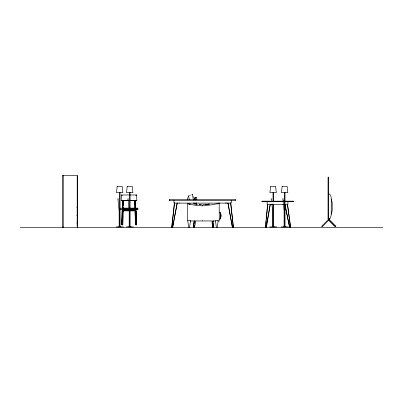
<?xml version="1.0" encoding="UTF-8"?>
<svg xmlns="http://www.w3.org/2000/svg" width="403" height="403" viewBox="0 0 403 403"><rect width="100%" height="100%" fill="white"/><g stroke="black" fill="none" stroke-linecap="round" stroke-linejoin="round"><path stroke-width="0.6" d="M122.467 224.536L121.696 224.486L122.285 209.545M123.323 209.374L123.323 210.522L135.287 210.522L135.322 209.414L135.876 224.95L136.627 224.924L136.078 209.389L135.322 209.414M169.502 200.341L169.502 199.722L235.73 199.722A0.61 0.433 90 0 1 235.735 200.341L169.482 200.291A0.61 0.433 90 0 1 169.502 199.722A0.61 0.433 -90 0 0 169.502 200.341L169.95 200.341M293.248 201.757L293.248 201.173L262.076 201.178A0.579 0.408 90 0 0 262.076 201.762L293.263 201.717A0.579 0.408 90 0 0 293.248 201.178L293.248 201.762A0.579 0.408 -90 0 0 293.248 201.173M220.753 217.197L220.789 214.552L220.758 216.92M220.824 215.55L220.698 217.282L220.804 215.011L220.698 217.338L220.748 216.869M220.804 215.137L220.799 215.676L220.758 213.625M187.486 199.767L187.526 198.09L187.964 197.697M220.663 216.295L220.643 217.338L220.643 214.613M121.202 200.467L121.384 194.987L136.662 194.987L136.844 200.467L121.202 200.467L136.844 200.467M122.321 208.371L122.552 201.304C122.215 200.231 123.736 200.281 123.308 201.329L123.076 208.396M122.054 224.904L122.608 209.389L123.358 209.414L122.829 224.95L122.074 224.924M328.314 193.596C330.687 193.984 331.206 196.986 331.256 198.991L331.231 214.885L330.395 217.993L329.075 219.388M121.696 224.486L122.205 211.091A160.273 3.118 -88 0 0 122.25 209.767M122.703 217.816L122.774 215.988M122.708 218.345L122.779 216.487M220.466 217.927L220.532 218.99L219.308 218.975M122.356 209.348L122.275 209.943M220.814 216.225L220.738 217.257M220.688 217.267L220.789 214.587M121.384 194.987L122.431 195.264M136.662 194.987L135.574 195.264M220.733 217.318L220.809 216.204M270.272 204.281L266.393 227.559L265.572 227.332L265.799 224.849M265.915 223.605L266.202 220.501M266.312 219.257L267.683 204.356M270.247 204.23L266.04 227.433L265.391 227.191L267.657 204.276M177.219 202.936L172.56 227.554L171.864 227.302L174.479 202.926M172.555 227.504L171.673 227.347L174.479 203.011M193.591 226.99L194.528 220.899M193.319 226.99L194.261 220.899L193.329 227.015L194.578 227.01L195.732 221.126M187.823 220.92L187.425 220.179L187.4 203.379L189.319 204.245L195.697 205.298L202.477 205.862L202.553 204.8M172.721 226.97L177.214 203.067M194.654 225.247L194.306 227.01M331.256 214.179L332.193 210.608L332.193 202.563L331.256 198.991M193.4 200.115L192.412 194.322L192.443 194.79M289.681 227.574L290.578 227.352L289.681 227.574L284.876 204.427M287.47 204.326L290.558 227.322L290.024 227.584L289.697 227.594L285.042 205.067M335.306 226.204L335.855 226.204L329.311 219.575L328.299 219.575L328.047 218.814L328.047 177.733L328.314 176.972L328.314 219.575L321.785 226.204L322.35 226.204M194.442 199.636A2.035 2.03 0 0 1 195.178 197.797L196.352 197.485L196.84 199.812M196.352 197.485L194.916 197.727L195.193 197.772M195.949 203.802A0.841 0.841 0 0 1 196.301 203.011L196.311 202.966M235.75 200.291L235.73 199.722M230.677 202.986L233.413 227.327L232.712 227.609L233.342 227.156L230.657 202.855M232.758 227.403L232.41 227.383L233.342 227.156M196.286 203.036L196.014 202.966M212.799 227.403L212.265 221.282M171.673 227.347L172.796 227.524M191.949 194.74L191.737 194.851M265.391 227.191L266.459 227.524M265.572 227.332L266.272 227.393M202.492 205.862L211.263 204.88L217.998 203.545L217.157 203.958L219.187 202.936L219.282 221.056L217.872 220.97M335.855 226.204L334.792 226.204L328.818 220.114L322.818 226.204L321.785 226.204M218.985 203.062L219.096 203.041M220.602 212.31C221.025 213.247 220.29 211.661 219.252 212.381M189.566 195.515L189.193 195.656M215.701 220.96L190.226 220.975M118.089 200.759L119.152 211.232L119.152 226.657M283.047 200.739L284.115 211.222L284.115 226.708M117.953 200.442L118.336 200.402M271.4 200.442L271.788 200.402M190.503 195.203L190.821 195.107M128.028 200.442L128.361 200.412M283.279 200.397L282.916 200.412L283.244 200.407M205.439 204.523L209.454 204.125L208.114 204.261M328.314 219.575L328.697 219.529M205.419 204.528L207.218 204.346M203.127 204.749L208.764 204.195M76.953 207.757L77.638 207.555L76.953 207.53M76.953 215.489L77.638 215.293L76.953 215.262M76.953 223.222L77.638 223.025L77.421 223.207M134.995 208.396L134.708 200.538L135.463 200.513A160.273 2.876 88 0 1 135.725 208.442M138.022 208.21L120.653 208.21L121.021 208.21M138.022 209.369L120.653 209.369L121.016 209.369M136.949 208.215L137.982 208.21M136.955 209.374L137.982 209.369M62.667 175.834L63.241 175.834M328.047 177.733L328.314 177.733M76.973 203.772L77.447 203.772M76.953 204.956L77.426 204.956M76.953 210.326L77.426 210.326M135.101 210.855L123.086 210.855M76.973 211.51L77.447 211.51M76.953 212.693L77.426 212.693M76.953 218.058L77.426 218.058M328.047 218.814L329.342 218.814L329.342 219.575L328.314 218.814M76.973 219.242L77.447 219.242M76.953 220.426L77.426 220.426M77.356 223.015L76.953 223M76.953 225.796L77.426 225.796M334.792 226.204L328.818 220.114M118.699 226.657L120.991 226.657M128.743 226.657L131.035 226.657M272.151 226.657L274.438 226.657M283.662 226.647L285.954 226.647M116.245 226.919L123.444 226.919M126.29 226.919L133.489 226.919M269.693 226.919L276.891 226.919M281.208 226.909L288.407 226.909M62.667 226.98L63.241 226.98M76.973 226.98L77.447 226.98M20.15 227.453L382.85 227.453M199.087 204.633L202.014 204.779M198.996 204.623L200.321 204.694M196.84 204.512L195.903 204.447M195.818 204.397L197.45 204.523M202.558 220.93L202.553 220.597M328.314 217.771L329.342 218.814M135.856 224.929L135.368 211.464A47.871 0.856 88 0 0 135.136 212.341L135.514 224.536L135.065 211.117A160.273 2.876 88 0 0 135.035 210.235M194.961 197.772L194.971 197.797A2.035 2.03 0 0 0 194.231 199.636M196.06 203.011L196.07 203.036A0.841 0.841 0 0 0 195.707 203.802M262.061 201.712L262.076 201.178M193.445 196.714L193.677 197.405M136.007 211.273A47.871 0.856 88 0 1 136.118 211.439L136.154 211.56M122.532 211.56L122.502 211.439A47.871 0.932 -88 0 0 122.19 212.31M220.512 218.335L220.572 218.638M195.203 197.727L195.687 200.1M189.944 203.223L190.12 204.079M188.765 197.032L188.569 195.999M189.329 199.848L188.544 195.702M227.937 203.001L232.481 227.549M227.917 202.875L232.41 227.383M193.813 202.805L194.034 204.165M287.505 204.381L290.578 227.352M220.648 215.147L220.663 215.741M271.909 203.883L272.599 211.232L272.599 226.657M128.209 200.744L129.197 211.232L129.197 226.657M212.003 221.282L212.527 227.403L213.776 227.453L213.545 220.743M220.723 213.64L220.804 214.648M220.758 213.535L220.773 214.048M135.746 208.371L135.463 200.513M136.118 211.439L136.612 224.904M136.018 217.182L136.078 219.005M136.018 216.461L136.098 218.935M213.383 223.72L213.489 227.453L213.389 224.39M287.918 201.762L287.918 204.392L267.159 204.392L267.159 201.762M287.475 204.099L287.475 204.392M285.012 192.347L285.012 226.647M284.538 192.347L284.538 226.647M282.941 204.099L282.941 204.392M273.501 192.357L273.501 201.087M273.501 204.205L273.501 226.657M273.027 192.357L273.027 201.087M273.027 204.205L273.027 226.657M272.347 204.099L272.347 204.392M272.221 204.099L272.221 204.392M267.698 204.099L267.698 204.392M231.302 200.341L231.302 203.117L173.965 203.117L173.965 200.341M230.657 202.805L230.657 203.117M226.088 202.805L226.088 203.117M225.887 202.805L225.887 203.117M179.259 202.805L179.259 203.117M174.479 202.81L174.479 203.117M130.093 192.357L130.093 226.657M129.62 192.357L129.62 226.657M120.049 192.357L120.049 226.657M119.575 192.357L119.575 226.657M77.457 227.453L77.457 175.36L62.656 175.36L62.656 227.453M77.21 175.834L77.21 203.298M77.19 204.956L77.19 210.326M77.19 212.693L77.19 218.058M77.19 220.426L77.19 225.796M63.251 175.36L63.251 227.453M194.861 203.016A160.273 160.147 29.1 0 1 195.002 204.331M194.634 203.041A160.273 160.152 -27.2 0 1 194.725 203.918M122.557 200.513A160.273 3.118 -88 0 1 122.295 208.442M123.313 200.538A160.273 3.118 -88 0 1 123.137 205.822M123.091 207.147A160.273 3.118 -88 0 1 123.046 208.467M123.122 211.358A47.871 0.932 -88 0 1 123.258 211.464M134.683 200.538A160.273 2.876 88 0 1 134.97 208.467M122.492 208.215L122.492 209.374L136.264 209.374L136.264 208.215L122.492 208.215M117.197 186.302L116.467 192.674L122.865 192.674L122.129 186.302L117.197 186.302M127.242 186.302L126.512 192.674L132.904 192.674L132.174 186.302L127.242 186.302M270.65 186.302L269.919 192.674L276.312 192.674L275.581 186.302L270.65 186.302M282.16 186.292L281.43 192.659L287.828 192.659L287.097 186.292L282.16 186.292M190.468 220.708L189.617 227.206L188.614 227.206L187.763 220.708L190.468 220.708M218.164 220.708L217.313 227.206L216.31 227.206L215.459 220.708L218.164 220.708M217.272 203.747L217.947 203.742L217.272 203.747M188.851 203.999L189.652 204.402L188.856 204.019M117.621 199.097L118.386 199.037L117.621 199.097M127.665 199.097L128.431 199.037L127.665 199.097M271.073 199.097L271.834 199.037L271.108 199.082M282.584 199.082L283.349 199.022L282.584 199.082"/></g></svg>
